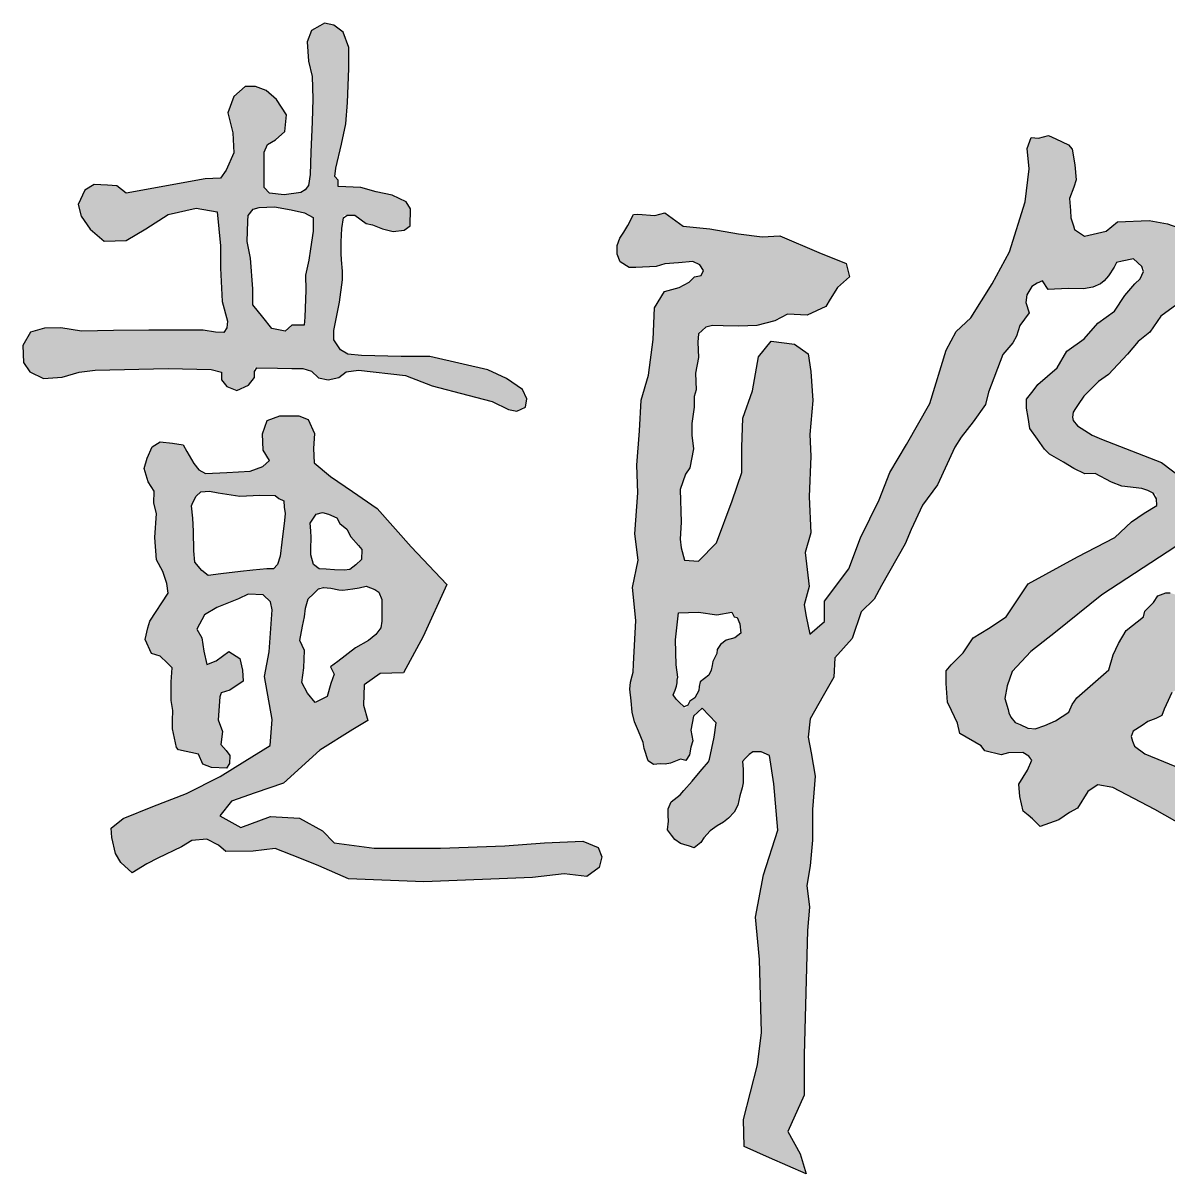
# Model space of a CAD drawing. Extents: x 4929870 to 5205508, y 4505833 to 4862647.
# Drawn here: x 5200345 to 5201614, y 4622150 to 4623425 of the extents above; entities that cross this region are included whole.
import ezdxf

# ---------------------------------------------------------------- set-up
doc = ezdxf.new("R2010")
doc.units = 0
doc.header["$LTSCALE"] = 1000
doc.header["$MEASUREMENT"] = 0
doc.layers.get('0').update_dxf_attribs({"color": 4, "linetype": 'CONTINUOUS'})

# ---------------------------------------------------------------- blocks, each defined once
blk = doc.blocks.new('21')
h = blk.add_hatch(color=256)
h.paths.add_polyline_path([(36275.5, 30093), (36389.1, 30089.9), (36474.7, 30090.8), (36542.6, 30068.2), (36600, 30017), (36676.9, 30001.9), (36759.9, 30018.5), (36818.7, 30065.2), (36915.7, 30076.6), (37286.3, 30034.2), (37499.1, 29953.2), (37780.9, 29880), (37972.7, 29829), (38102.4, 29767.3), (38168.4, 29753.6), (38235.2, 29783.9), (38248.2, 29851.4), (38212, 29923.7), (38086.5, 30010.8), (37939.7, 30080.9), (37744, 30125.5), (37479.1, 30186), (37252.3, 30186), (36939.6, 30193.5), (36831.1, 30204.2), (36773.7, 30238.2), (36720.5, 30316.8), (36720.5, 30391.2), (36765, 30615), (36787.9, 30792.5), (36789.7, 30860.8), (36780.7, 30950.7), (36777.5, 30999.3), (36779, 31093.5), (36784.1, 31198.2), (36800.6, 31303.7), (36886.1, 31303.7), (36976.9, 31237.1), (37025.1, 31227.8), (37106.6, 31196.3), (37190, 31174.1), (37277.1, 31185.2), (37323.4, 31218.5), (37325.9, 31352.3), (37293.3, 31408.5), (37180.7, 31461.9), (37056.2, 31488.5), (36934.6, 31521.1), (36753.8, 31530), (36753.8, 31580.3), (36727.2, 31608.6), (36737.5, 31675.3), (36779.9, 31864.8), (36816.2, 32026.8), (36827.9, 32195.6), (36840.3, 32464.5), (36840.3, 32629.6), (36793.5, 32750.1), (36720.4, 32807.3), (36647.3, 32823.5), (36608.7, 32801.2), (36545.1, 32764.4), (36509.3, 32675.4), (36521.4, 32521.3), (36549.9, 32399.6), (36555.1, 32223.3), (36550, 32042.1), (36539.8, 31802.4), (36532.2, 31625.8), (36515.9, 31516), (36460.5, 31483.4), (36328.8, 31465.3), (36212.7, 31477.9), (36169.8, 31523.3), (36169.8, 31697.2), (36169.8, 31803.1), (36195, 31861.8), (36259.5, 31898.9), (36332.6, 31965.8), (36345, 32096.5), (36267.7, 32219.4), (36184.4, 32290.7), (36101, 32320.4), (36019.7, 32320.4), (35930.5, 32241.2), (35882.9, 32112.4), (35922.5, 31953.8), (35928.5, 31797.3), (35869, 31658.6), (35823.3, 31597.1), (35702, 31590.2), (35077.4, 31478.2), (35003.4, 31536.7), (34930.2, 31542.1), (34824.5, 31544.8), (34751.2, 31501.5), (34699.7, 31387.7), (34721.4, 31295.6), (34794.6, 31192.7), (34903.1, 31097.9), (35079.3, 31103.3), (35233.9, 31195.4), (35410.1, 31309.2), (35632.4, 31357.9), (35797.8, 31330.9), (35824.8, 31060.9), (35824.8, 30883.3), (35836.3, 30620.2), (35886.4, 30433.9), (35851.7, 30374.7), (35784.3, 30379), (35686.3, 30393), (35466.5, 30393), (35256.2, 30393), (34977.5, 30390.7), (34723.6, 30386), (34562.1, 30411.4), (34432.5, 30409.2), (34321.5, 30378.9), (34262, 30272.9), (34267.1, 30138.1), (34316.3, 30063.1), (34425, 30011.4), (34570.9, 30020.7), (34705.7, 30060.1), (34832.9, 30077.8), (35409, 30089.6), (35750.7, 30083.1), (35832.8, 30061.1), (35832.8, 29999.8), (35874.6, 29948.3), (35953.9, 29915.3), (36046.5, 29959.3), (36092.7, 30018.7), (36092.7, 30096.5)])
h.paths.add_polyline_path([(36229.3, 30407.1), (36158.6, 30495.4), (36080.1, 30593.5), (36080.1, 30720.7), (36061.3, 30963.7), (36034.7, 31096.2), (36039.2, 31255.2), (36041.7, 31301.6), (36083.7, 31351.9), (36131.2, 31363.1), (36251.5, 31368.7), (36382.9, 31346.3), (36489.2, 31321.2), (36556.3, 31284.9), (36556.3, 31175.9), (36535.3, 31037), (36521.7, 30947), (36497.5, 30828.9), (36500.2, 30710.3), (36490.2, 30495.4), (36487.2, 30432.1), (36388.5, 30432.1), (36335.4, 30385)], flags=16)
h = blk.add_hatch(color=256)
h.paths.add_polyline_path([(42764.4, 26797.3), (42880.8, 26774.6), (43213.1, 26601.5), (43610.8, 26377.4), (43755.6, 26295.1), (43951.6, 26181.6), (44099.3, 26090.8), (44195.9, 26014.2), (44286.8, 25977.3), (44437.3, 25946.1), (44545.2, 25931.9), (44624.8, 25895), (44692.9, 25914.9), (44784.1, 25924.1), (44820.8, 25954.6), (44871.9, 25997.1), (44869, 26087.5), (44718.8, 26127.9), (44620.5, 26214.5), (44516.5, 26260.7), (44360.4, 26283.8), (44152.4, 26422.3), (44054.1, 26480.1), (43846.1, 26653.3), (43482, 26843.8), (43476.2, 26901.6), (43135.5, 27042.9), (43054.2, 27101.5), (43023.9, 27169.6), (43042.9, 27221.2), (43112.9, 27266.3), (43158.1, 27297.9), (43221.3, 27320.4), (43268.7, 27345.3), (43289.1, 27394.9), (43304.9, 27428.8), (43348.7, 27528.4), (43399.4, 27554.5), (43455.1, 27595.4), (43515.6, 27618.3), (43564.5, 27682.5), (43585, 27751.5), (43594, 27810.2), (43551.9, 27929.4), (43572, 27987.2), (43587.1, 28048.9), (43574.5, 28105.5), (43534.2, 28197.4), (43516.6, 28231.3), (43493.9, 28262.8), (43444.8, 28280.4), (43335.2, 28314.4), (43301.2, 28315.6), (43236.6, 28291.4), (43203.7, 28240.2), (43134.2, 28170.8), (43123.3, 28127), (42988, 28017.5), (42925.9, 27915.2), (42885.7, 27823.9), (42849.1, 27707), (42595.8, 27484.6), (42560.1, 27433.2), (42532.9, 27370.4), (42427.2, 27303.3), (42344.3, 27264.8), (42236.9, 27230.3), (42150, 27274.8), (42108.6, 27289), (42062, 27348), (42052.8, 27393.9), (42027, 27479.4), (42044.8, 27579.9), (42086.2, 27692.2), (42234.1, 27851.7), (42429.3, 28005.4), (42796.1, 28300.9), (43379.3, 28681.1), (43404.8, 28711.2), (43457.9, 28812.8), (43512.5, 28869.3), (43518, 28927), (43522.6, 28975.5), (43516.1, 29055.6), (43440.9, 29215.4), (43266.8, 29347), (42792.3, 29531.9), (42719.2, 29562.6), (42602.2, 29637.1), (42562.5, 29685.5), (42567, 29745.8), (42586.4, 29775), (42606.8, 29804.7), (42653.5, 29872.6), (42768.1, 29987.1), (42848.7, 30042.2), (42997.3, 30203.4), (43082.2, 30305.1), (43175.6, 30377.2), (43260.5, 30504.4), (43387.8, 30597.7), (43524.2, 30793.9), (43548.1, 30913.2), (43553.4, 31024.6), (43396.8, 31204.9), (43314.5, 31234), (43168.6, 31260.5), (42918.5, 31250.3), (42828.2, 31176.1), (42658.4, 31136.3), (42578.8, 31189.3), (42570.8, 31218.5), (42549.6, 31282.1), (42546.9, 31340.4), (42539, 31435.9), (42573.5, 31526), (42592, 31581.7), (42581.4, 31701), (42560.2, 31825.6), (42531, 31860.1), (42430.2, 31907.8), (42371.8, 31934.3), (42294.8, 31913.1), (42236.4, 31918.4), (42204.6, 31831.1), (42220, 31669.5), (42189.1, 31407.9), (42065.6, 31013.7), (41927, 30759.8), (41757.5, 30490.4), (41642, 30382.7), (41564.9, 30236.5), (41434, 29813.2), (41249.1, 29490), (41118.2, 29266.8), (41033.4, 29051.4), (40887.1, 28751.2), (40794.7, 28505), (40602.1, 28251), (40602.1, 28089.4), (40486.5, 27989.4), (40455.7, 28127.9), (40440.3, 28220.2), (40478.8, 28366.5), (40448, 28635.8), (40494.2, 28789.7), (40478.8, 29074.4), (40494.2, 29397.7), (40486.5, 29567), (40509.6, 29836.3), (40494.2, 30067.2), (40471.1, 30205.7), (40363.3, 30282.6), (40178.4, 30305.7), (40078.3, 30182.6), (40032.1, 29913.3), (39955, 29697.8), (39947.3, 29466.9), (39947.3, 29266.8), (39870.3, 29043.7), (39747.9, 28710.1), (39603.5, 28565.8), (39492.8, 28574.7), (39468.7, 28670.9), (39459.6, 28740.1), (39468.7, 28875.4), (39459.6, 29134.1), (39501.9, 29255.6), (39535.1, 29303.7), (39565.2, 29454.1), (39553.1, 29562.4), (39553.1, 29655.6), (39571.2, 29785), (39571.2, 29870.1), (39586.3, 29921.2), (39580.3, 30053.6), (39604.3, 30177.7), (39598.3, 30298), (39604.3, 30364.2), (39661.5, 30418.3), (39715.7, 30430.3), (39800, 30427.3), (39923.5, 30424.3), (40065, 30430.3), (40209.5, 30466.4), (40308.8, 30520.6), (40465.4, 30511.6), (40612.9, 30580.7), (40646, 30637.9), (40703.2, 30731.1), (40799.6, 30815.3), (40772.5, 30920.6), (40555.7, 31007.8), (40249.3, 31139.5), (40108.1, 31132.3), (39921.3, 31156.2), (39693.9, 31194.5), (39483.1, 31216), (39339.5, 31321.3), (39260.5, 31302.1), (39124, 31311.7), (39090.5, 31309.3), (39031, 31193.7), (38981.7, 31120.4), (38962.7, 31063.6), (38960.6, 30994.2), (38986, 30934.2), (39057.6, 30890), (39108.1, 30890), (39270.3, 30898.4), (39337.7, 30917.3), (39447.3, 30925.7), (39558.9, 30936.3), (39615.8, 30911), (39643.2, 30866.8), (39626.3, 30826.8), (39573.6, 30816.3), (39531.5, 30772.1), (39451.5, 30730), (39336.7, 30698.5), (39257.2, 30570.2), (39245, 30319.8), (39208.3, 30038.8), (39150.6, 29840.6), (39139.1, 29596.2), (39116.2, 29325.1), (39123.8, 29107.4), (39100.9, 28781.5), (39127.7, 28575.3), (39081.8, 28357.7), (39108.6, 28098), (39089.5, 27750.5), (39087.8, 27682.9), (39066.4, 27608), (39061.6, 27553.1), (39071.1, 27460), (39080.7, 27371.7), (39099.8, 27295.3), (39130.9, 27221.3), (39166.7, 27130.5), (39176.3, 27085.2), (39207.4, 26987.3), (39248, 26958.7), (39300.5, 26963.4), (39341.2, 26961), (39384.2, 26968.2), (39463, 26999.2), (39503.7, 26989.7), (39534.7, 27035.1), (39544.3, 27094.7), (39561, 27144.9), (39545.2, 27228.6), (39565.8, 27339.3), (39632.7, 27403.4), (39744.6, 27286.8), (39730, 27175.1), (39689.1, 26983.3), (39633.7, 26921.7), (39605.2, 26887.6), (39555.8, 26824.9), (39489.3, 26752.8), (39460.8, 26716.7), (39388.5, 26663.5), (39363.8, 26606.6), (39365.7, 26555.3), (39367.6, 26509.7), (39360, 26441.4), (39392.3, 26397.7), (39418.9, 26365.4), (39462.7, 26333.2), (39489.3, 26323.7), (39534.9, 26312.3), (39571, 26297.1), (39622.3, 26340.7), (39647, 26378.7), (39698.3, 26433.8), (39753.4, 26471.8), (39802.8, 26500.2), (39842.8, 26532.5), (39886.5, 26580), (39915, 26636.9), (39932.1, 26709.1), (39949.2, 26773.6), (39958.7, 26811.6), (39956.8, 26921.7), (39951.5, 26981.5), (40022.3, 27056.7), (40100.3, 27056.7), (40167.6, 27029.3), (40199.6, 26805.3), (40231.6, 26437.4), (40119.5, 26085.5), (40055.5, 25749.5), (40087.5, 25413.6), (40103.5, 24837.7), (40071.5, 24581.8), (39959.4, 24149.9), (39967, 23935), (40167.6, 23846), (40455.8, 23718), (40407.7, 23877.9), (40311.7, 24053.9), (40439.8, 24341.8), (40439.8, 24661.8), (40466.5, 25643.6), (40483.5, 25829.8), (40460.9, 25999), (40489.1, 26157), (40506.1, 26360), (40506.1, 26602.6), (40528.8, 26864.7), (40494.9, 27050.9), (40472.3, 27175), (40487, 27319.7), (40590.9, 27502.1), (40674.6, 27649.2), (40682.7, 27802.1), (40819.6, 27955), (40892.1, 28164.2), (40993.1, 28266.4), (41053.2, 28373.4), (41238.4, 28703.3), (41286.8, 28816), (41375.4, 29009.1), (41496.2, 29170), (41633.1, 29467.8), (41681.4, 29548.2), (41778.1, 29668.9), (41874.7, 29805.7), (41898.9, 29902.3), (42011.7, 30200), (42090.6, 30292.8), (42118.9, 30346.2), (42147.3, 30431.2), (42219.7, 30531.8), (42194.5, 30613.6), (42200.8, 30673.3), (42241.7, 30739.4), (42282.6, 30764.5), (42326.7, 30783.4), (42370.8, 30714.2), (42421.2, 30717.4), (42531.3, 30723.6), (42651, 30720.5), (42723.7, 30734.8), (42784, 30760.6), (42812.3, 30785.2), (42848, 30823.3), (42892.2, 30892.6), (42909.8, 30929.6), (42956.5, 30939), (43045.8, 30956.8), (43132.3, 30875.2), (43099.3, 30799.8), (43056.5, 30760.6), (42977.9, 30667.8), (42895.8, 30542.9), (42763.4, 30448.9), (42656.3, 30324.1), (42517, 30227.7), (42442, 30095.7), (42288.4, 29962.6), (42252.7, 29912.6), (42199.1, 29848.4), (42199.1, 29777.1), (42213.4, 29702.1), (42224.1, 29616.5), (42284.8, 29530.9), (42342, 29452.4), (42381.3, 29413.1), (42492, 29348.9), (42574.1, 29299), (42659.8, 29256.1), (42742, 29259.7), (42870.5, 29191.9), (42952.7, 29159.8), (43132.5, 29137.2), (43225.2, 29093.3), (43228.8, 29006.1), (43130.4, 28944.8), (43030.4, 28876.7), (42898.7, 28754.2), (42603.4, 28599.9), (42212.7, 28386.6), (42038.8, 28124.6), (41899.6, 28033.8), (41777.5, 27960), (41697.9, 27840.8), (41604.2, 27747.2), (41564.4, 27699), (41564.4, 27599.6), (41573.1, 27452), (41604.6, 27385.5), (41652.9, 27283.3), (41672.8, 27203.9), (41840.3, 27104.6), (41868.7, 27064.8), (41999.4, 27033.6), (42056.2, 27050.7), (42169.8, 27053.5), (42246.4, 27004), (42206.7, 26911.6), (42139.5, 26803), (42145.2, 26703.7), (42173.6, 26587.4), (42239.8, 26535.3), (42307.1, 26468.2), (42454.8, 26519.3), (42540, 26578.8), (42602.5, 26612.9), (42684.8, 26743.4), (42718.9, 26769)])
h.paths.add_polyline_path([(39939.4, 27997.5), (39892.8, 27959.9), (39822.8, 27942), (39779.8, 27906.2), (39752.9, 27866.8), (39749.3, 27834.5), (39718.8, 27771.8), (39708.2, 27711.8), (39686.5, 27664), (39652.4, 27637.2), (39618.4, 27612.1), (39611.2, 27574.5), (39607.6, 27544), (39575.2, 27484.2), (39537.5, 27459.1), (39505.1, 27400.8), (39451.5, 27451.9), (39428.2, 27473.4), (39403.1, 27507.5), (39419.2, 27545.1), (39430, 27577.3), (39435.3, 27602.4), (39435.3, 27625.7), (39441.6, 27649.4), (39427, 27745.8), (39421.8, 27943.4), (39447.8, 28156.6), (39604, 28161.8), (39749.7, 28141), (39869.4, 28161.8), (39887.4, 28124.7), (39910.7, 28119.3), (39932.2, 28071)], flags=16)
h = blk.add_hatch(color=256)
h.paths.add_polyline_path([(35817.6, 26550.7), (35910.1, 26668.6), (36098.4, 26732.8), (36323.7, 26809.6), (36608.6, 27070.8), (36871.8, 27233.7), (36988.3, 27305.7), (36955, 27427.7), (36960.6, 27588.4), (37088.2, 27677.1), (37271.3, 27682.7), (37426.7, 27970.9), (37615.4, 28381.2), (37332.4, 28680.5), (37064.2, 28982.3), (36869, 29116.7), (36693.3, 29235.8), (36565.3, 29344.2), (36561, 29456.8), (36567.5, 29576), (36517.6, 29686.5), (36443.9, 29716.8), (36294.3, 29716.8), (36194.5, 29677.8), (36157.6, 29573.8), (36162, 29443.8), (36211.8, 29363.7), (36159.8, 29316), (36060, 29279.2), (35873.5, 29268.3), (35706.5, 29259.7), (35652.3, 29287.8), (35613.3, 29337.7), (35559, 29433), (35528.7, 29487.2), (35444.1, 29500.2), (35346.5, 29511), (35283.6, 29469.8), (35244.6, 29381), (35220.7, 29298.7), (35251.1, 29194.7), (35298.8, 29121), (35296.2, 29026), (35316.9, 28943.3), (35305.7, 28753.1), (35316.9, 28576.2), (35368.6, 28483.2), (35399.7, 28390.2), (35410, 28312.6), (35265.1, 28090.3), (35249.1, 28038.2), (35228.9, 27945.6), (35278.5, 27836.6), (35348.1, 27814.5), (35401.8, 27760.9), (35441.5, 27721.5), (35434, 27612.5), (35432.9, 27520.9), (35434, 27465), (35446.2, 27384.2), (35444.1, 27305.4), (35444.1, 27240.7), (35476.5, 27093.2), (35492.7, 27073), (35650.4, 27038.7), (35684.8, 26959.9), (35753.6, 26933.6), (35872.9, 26929.6), (35895.1, 26965.9), (35897.6, 27027.7), (35868.4, 27069.3), (35826.8, 27115.1), (35839.3, 27219.1), (35806, 27310.6), (35821.4, 27522.5), (35897.4, 27545.8), (36004.1, 27616.1), (35998.9, 27704.5), (35978.1, 27795.5), (35889.6, 27852.7), (35790.7, 27777.3), (35715.2, 27748.7), (35691.8, 27855.3), (35676.1, 27959.3), (35637.1, 28029.5), (35697, 28141.3), (35795.9, 28198.5), (35967.7, 28268.7), (36043.1, 28305.1), (36162.9, 28299.9), (36220.1, 28245.3), (36233, 28181.3), (36210.4, 27849.2), (36172.6, 27653), (36233, 27313.3), (36217.3, 27106.8), (36016.5, 26982.9), (35821.6, 26861.9), (35555.9, 26729.2), (35290.1, 26625.9), (35053.9, 26531.5), (34959.4, 26454.8), (34965.3, 26381), (34994.8, 26254.2), (35036.2, 26183.4), (35124.8, 26100.8), (35241.4, 26172.8), (35329.1, 26215.9), (35515.1, 26307.4), (35597.8, 26357.5), (35715.9, 26366.4), (35807.5, 26319.2), (35866.5, 26269), (36082.1, 26272), (36255.9, 26294), (36451.7, 26215.7), (36601.9, 26155.7), (36836.3, 26053.7), (37431.5, 26030.1), (38290.6, 26064.6), (38541.5, 26091.7), (38722.8, 26070.6), (38819.5, 26143.1), (38840.7, 26227.6), (38811.8, 26302.2), (38688.8, 26351.4), (38387.5, 26339.1), (38073.8, 26314.5), (37563.3, 26296.1), (37038.3, 26295.2), (36723, 26337.4), (36630.8, 26433.5), (36450, 26533.3), (36219.4, 26544.9), (35984.8, 26460.4)])
h.paths.add_polyline_path([(36574.1, 27448.4), (36511.4, 27522.8), (36468.3, 27605), (36483.9, 27722.5), (36487.9, 27859.6), (36452.6, 27937.9), (36472.2, 28051.5), (36487.9, 28125.9), (36497.2, 28194.9), (36518.7, 28268.3), (36560.1, 28308.1), (36615.2, 28361.2), (36698, 28352.5), (36759.2, 28340.3), (36792.9, 28335.7), (36869.6, 28346.4), (36921.6, 28355.6), (36975.3, 28367.8), (37071.6, 28332.3), (37099.4, 28263.7), (37099.4, 28187.2), (37100.9, 28092.3), (37093.3, 28038.7), (37051.9, 27985.1), (36995.2, 27937.7), (36892.5, 27879.5), (36751.4, 27773.4), (36694.7, 27729), (36723.1, 27671.6), (36695.6, 27597.2), (36668.2, 27495.4)], flags=16)
h.paths.add_polyline_path([(35725.8, 28452.5), (35675.8, 28491.9), (35620.6, 28557.5), (35612.8, 28646.8), (35610.1, 28804.3), (35604.9, 28906.7), (35594.2, 29005.2), (35631.9, 29080.3), (35668.9, 29113.9), (35736.2, 29120.6), (35806.8, 29107.2), (35977.1, 29080), (36136.3, 29089.6), (36256.9, 29084.8), (36284.7, 29061.8), (36324.6, 29043.5), (36327.1, 28993), (36334.6, 28943.9), (36331.3, 28889.1), (36309.3, 28717.1), (36296.5, 28606.6), (36275.3, 28538.6), (36242.2, 28504.8), (36189.4, 28504.8), (36080.6, 28494.5), (35982, 28485.1), (35825.6, 28465.6)], flags=16)
h.paths.add_polyline_path([(36603.4, 28504.3), (36560.2, 28539.8), (36537.4, 28615.9), (36539.9, 28664), (36542.2, 28754.4), (36537.9, 28806), (36534.6, 28868), (36580.5, 28937.9), (36631.3, 28950.5), (36679.5, 28937.9), (36745.5, 28910), (36768.4, 28864.3), (36824.2, 28818.7), (36854.6, 28757.8), (36915.6, 28689.4), (36942, 28659.7), (36938.4, 28580.4), (36895.3, 28537.3), (36847, 28499.2), (36801.3, 28494.2), (36725.2, 28496.7), (36659.2, 28501.8)], flags=16)
for points in [[(35702, 31590.2), (35077.4, 31478.2), (35003.4, 31536.7), (34930.2, 31542.1), (34824.5, 31544.8), (34751.2, 31501.5), (34699.7, 31387.7), (34721.4, 31295.6), (34794.6, 31192.7), (34903.1, 31097.9), (35079.3, 31103.3), (35233.9, 31195.4), (35410.1, 31309.2), (35632.4, 31357.9), (35797.8, 31330.9), (35824.8, 31060.9), (35824.8, 30883.3), (35836.3, 30620.2), (35878.4, 30463.6), (35873.1, 30411.2), (35851.7, 30374.7), (35784.3, 30379), (35686.3, 30393), (35466.5, 30393), (35256.2, 30393), (34977.5, 30390.7), (34723.6, 30386), (34562.1, 30411.4), (34432.5, 30409.2), (34321.5, 30378.9), (34262, 30272.9), (34267.1, 30138.1), (34316.3, 30063.1), (34425, 30011.4), (34570.9, 30020.7), (34705.7, 30060.1), (34832.9, 30077.8), (35409, 30089.6), (35750.7, 30083.1), (35832.8, 30061.1), (35832.8, 29999.8), (35874.6, 29948.3), (35953.9, 29915.3), (36046.5, 29959.3), (36092.7, 30018.7), (36092.7, 30067.2), (36111.6, 30096.1), (36275.5, 30093), (36389.1, 30089.9), (36474.7, 30090.8), (36542.6, 30068.2), (36600, 30017), (36676.9, 30001.9), (36759.9, 30018.5), (36818.7, 30065.2), (36915.7, 30076.6), (37286.3, 30034.2), (37499.1, 29953.2), (37780.9, 29880), (37972.7, 29829), (38102.4, 29767.3), (38168.4, 29753.6), (38235.2, 29783.9), (38248.2, 29851.4), (38212, 29923.7), (38086.5, 30010.8), (37939.7, 30080.9), (37744, 30125.5), (37479.1, 30186), (37252.3, 30186), (36939.6, 30193.5), (36831.1, 30204.2), (36773.7, 30238.2), (36720.5, 30316.8), (36720.5, 30391.2), (36765, 30615), (36765, 30615), (36765, 30615), (36765, 30615), (36765, 30615), (36765, 30615), (36787.9, 30792.5), (36787.9, 30792.5), (36787.9, 30792.5), (36787.9, 30792.5), (36787.9, 30792.5), (36787.9, 30792.5), (36787.9, 30792.5), (36787.9, 30792.5), (36787.9, 30792.5), (36787.9, 30792.5), (36789.7, 30860.8), (36780.7, 30950.7), (36777.5, 30999.3), (36779, 31093.5), (36784.1, 31198.2), (36797.1, 31281.5), (36826.8, 31303.7), (36886.1, 31303.7), (36976.9, 31237.1), (37025.1, 31227.8), (37106.6, 31196.3), (37190, 31174.1), (37277.1, 31185.2), (37323.4, 31218.5), (37325.9, 31352.3), (37293.3, 31408.5), (37180.7, 31461.9), (37056.2, 31488.5), (36934.6, 31521.1), (36753.8, 31530), (36753.8, 31580.3), (36727.2, 31608.6), (36737.5, 31675.3), (36779.9, 31864.8), (36816.2, 32026.8), (36827.9, 32195.6), (36840.3, 32464.5), (36840.3, 32629.6), (36793.5, 32750.1), (36720.4, 32807.3), (36647.3, 32823.5), (36608.7, 32801.2), (36545.1, 32764.4), (36509.3, 32675.4), (36521.4, 32521.3), (36549.9, 32399.6), (36555.1, 32223.3), (36550, 32042.1), (36539.8, 31802.4), (36532.2, 31625.8), (36519.3, 31539.2), (36494.8, 31503.6), (36460.5, 31483.4), (36328.8, 31465.3), (36212.7, 31477.9), (36169.8, 31523.3), (36169.8, 31697.2), (36169.8, 31803.1), (36195, 31861.8), (36259.5, 31898.9), (36332.6, 31965.8), (36345, 32096.5), (36267.7, 32219.4), (36184.4, 32290.7), (36101, 32320.4), (36019.7, 32320.4), (35930.5, 32241.2), (35882.9, 32112.4), (35922.5, 31953.8), (35928.5, 31797.3), (35869, 31658.6), (35823.3, 31597.1), (35702, 31590.2)], [(39013.9, 31168.2), (39045, 31220.8), (39090.5, 31309.3), (39124, 31311.7), (39260.5, 31302.1), (39339.5, 31321.3), (39483.1, 31216), (39693.9, 31194.5), (39921.3, 31156.2), (40108.1, 31132.3), (40249.3, 31139.5), (40555.7, 31007.8), (40772.5, 30920.6), (40799.6, 30815.3), (40703.2, 30731.1), (40646, 30637.9), (40612.9, 30580.7), (40465.4, 30511.6), (40308.8, 30520.6), (40209.5, 30466.4), (40065, 30430.3), (39923.5, 30424.3), (39800, 30427.3), (39715.7, 30430.3), (39661.5, 30418.3), (39604.3, 30364.2), (39598.3, 30298), (39604.3, 30177.7), (39580.3, 30053.6), (39586.3, 29921.2), (39571.2, 29870.1), (39571.2, 29785), (39553.1, 29655.6), (39553.1, 29562.4), (39565.2, 29454.1), (39535.1, 29303.7), (39501.9, 29255.6), (39459.6, 29134.1), (39468.7, 28875.4), (39459.6, 28740.1), (39468.7, 28670.9), (39492.8, 28574.7), (39492.8, 28574.7), (39603.5, 28565.8), (39747.9, 28710.1), (39870.3, 29043.7), (39947.3, 29266.8), (39947.3, 29466.9), (39955, 29697.8), (40032.1, 29913.3), (40078.3, 30182.6), (40078.3, 30182.6), (40178.4, 30305.7), (40363.3, 30282.6), (40471.1, 30205.7), (40494.2, 30067.2), (40509.6, 29836.3), (40486.5, 29567), (40494.2, 29397.7), (40478.8, 29074.4), (40494.2, 28789.7), (40448, 28635.8), (40478.8, 28366.5), (40440.3, 28220.2), (40455.7, 28127.9), (40486.5, 27989.4), (40486.5, 27989.4), (40602.1, 28089.4), (40602.1, 28251), (40794.7, 28505), (40887.1, 28751.2), (41033.4, 29051.4), (41118.2, 29266.8), (41249.1, 29490), (41434, 29813.2), (41564.9, 30236.5), (41642, 30382.7), (41757.5, 30490.4), (41927, 30759.8), (42065.6, 31013.7), (42189.1, 31407.9), (42220, 31669.5), (42204.6, 31831.1), (42204.6, 31831.1), (42236.4, 31918.4), (42294.8, 31913.1), (42371.8, 31934.3), (42430.2, 31907.8), (42531, 31860.1), (42560.2, 31825.6), (42581.4, 31701), (42592, 31581.7), (42573.5, 31526), (42539, 31435.9), (42546.9, 31340.4), (42549.6, 31282.1), (42570.8, 31218.5), (42578.8, 31189.3), (42578.8, 31189.3), (42658.4, 31136.3), (42658.4, 31136.3), (42828.2, 31176.1), (42918.5, 31250.3), (43168.6, 31260.5), (43314.5, 31234), (43396.8, 31204.9)], [(43387.8, 30597.7), (43260.5, 30504.4), (43175.6, 30377.2), (43082.2, 30305.1), (42997.3, 30203.4), (42848.7, 30042.2), (42768.1, 29987.1), (42653.5, 29872.6), (42653.5, 29872.6), (42606.8, 29804.7), (42586.4, 29775), (42567, 29745.8), (42564.1, 29706.3), (42567, 29680), (42602.2, 29637.1), (42719.2, 29562.6), (42792.3, 29531.9), (43266.8, 29347), (43440.9, 29215.4)], [(43379.3, 28681.1), (42796.1, 28300.9), (42429.3, 28005.4), (42234.1, 27851.7), (42086.2, 27692.2), (42044.8, 27579.9), (42027, 27479.4), (42052.8, 27393.9), (42058.5, 27365.4), (42074.2, 27332.5), (42108.6, 27289), (42150, 27274.8), (42208.6, 27244.8), (42268.6, 27240.5), (42344.3, 27264.8), (42427.2, 27303.3), (42532.9, 27370.4), (42560.1, 27433.2), (42595.8, 27484.6), (42849.1, 27707), (42885.7, 27823.9), (42925.9, 27915.2), (42988, 28017.5), (43123.3, 28127), (43134.2, 28170.8), (43203.7, 28240.2), (43236.6, 28291.4), (43301.2, 28315.6), (43335.2, 28314.4)], [(43348.7, 27528.4), (43304.9, 27428.8), (43289.1, 27394.9), (43268.7, 27345.3), (43221.3, 27320.4), (43158.1, 27297.9), (43112.9, 27266.3), (43042.9, 27221.2), (43027, 27178.3), (43036.1, 27142.2), (43054.2, 27101.5), (43054.2, 27101.5), (43135.5, 27042.9), (43476.2, 26901.6)], [(43610.8, 26377.4), (43213.1, 26601.5), (42880.8, 26774.6), (42764.4, 26797.3), (42718.9, 26769), (42684.8, 26743.4), (42602.5, 26612.9), (42540, 26578.8), (42454.8, 26519.3), (42307.1, 26468.2), (42307.1, 26468.2), (42247.4, 26527.8), (42213.3, 26556.1), (42173.6, 26587.4), (42145.2, 26703.7), (42145.2, 26703.7), (42139.5, 26803), (42206.7, 26911.6), (42240.8, 26991.1), (42218.1, 27022.3), (42169.8, 27053.5), (42056.2, 27050.7), (41999.4, 27033.6), (41868.7, 27064.8), (41840.3, 27104.6), (41672.8, 27203.9), (41652.9, 27283.3), (41604.6, 27385.5), (41573.1, 27452), (41564.4, 27599.6), (41564.4, 27699), (41604.2, 27747.2), (41697.9, 27840.8), (41777.5, 27960), (41899.6, 28033.8), (42038.8, 28124.6), (42212.7, 28386.6), (42603.4, 28599.9), (42898.7, 28754.2), (43030.4, 28876.7), (43130.4, 28944.8), (43228.8, 29006.1), (43226.6, 29059.6), (43202, 29104.2), (43159.6, 29124.3), (43110.5, 29139.9), (42952.7, 29159.8), (42870.5, 29191.9), (42742, 29259.7), (42659.8, 29256.1), (42574.1, 29299), (42492, 29348.9), (42381.3, 29413.1), (42342, 29452.4), (42284.8, 29530.9), (42224.1, 29616.5), (42213.4, 29702.1), (42199.1, 29777.1), (42199.1, 29848.4), (42252.7, 29912.6), (42288.4, 29962.6), (42442, 30095.7), (42517, 30227.7), (42656.3, 30324.1), (42763.4, 30448.9), (42895.8, 30542.9), (42977.9, 30667.8), (43056.5, 30760.6), (43099.3, 30799.8), (43124.3, 30856.9), (43110.1, 30896.2), (43110.1, 30896.2), (43045.8, 30956.8), (43045.8, 30956.8), (42956.5, 30939), (42909.8, 30929.6), (42892.2, 30892.6), (42892.2, 30892.6), (42848, 30823.3), (42812.3, 30785.2), (42784, 30760.6), (42723.7, 30734.8), (42651, 30720.5), (42531.3, 30723.6), (42421.2, 30717.4), (42370.8, 30714.2), (42326.7, 30783.4), (42282.6, 30764.5), (42241.7, 30739.4), (42200.8, 30673.3), (42194.5, 30613.6), (42219.7, 30531.8), (42219.7, 30531.8), (42147.3, 30431.2), (42118.9, 30346.2), (42090.6, 30292.8), (42011.7, 30200), (41898.9, 29902.3), (41874.7, 29805.7), (41778.1, 29668.9), (41681.4, 29548.2), (41633.1, 29467.8), (41496.2, 29170), (41496.2, 29170), (41375.4, 29009.1), (41286.8, 28816), (41238.4, 28703.3), (41053.2, 28373.4), (40993.1, 28266.4), (40892.1, 28164.2), (40819.6, 27955), (40819.6, 27955), (40682.7, 27802.1), (40674.6, 27649.2), (40590.9, 27502.1), (40487, 27319.7), (40472.3, 27175), (40494.9, 27050.9), (40528.8, 26864.7), (40506.1, 26602.6), (40506.1, 26360), (40489.1, 26157), (40460.9, 25999), (40483.5, 25829.8), (40466.5, 25643.6), (40439.8, 24661.8), (40439.8, 24341.8), (40311.7, 24053.9), (40407.7, 23877.9), (40455.8, 23718), (40167.6, 23846), (39967, 23935), (39959.4, 24149.9), (40071.5, 24581.8), (40103.5, 24837.7), (40087.5, 25413.6), (40055.5, 25749.5), (40119.5, 26085.5), (40231.6, 26437.4), (40199.6, 26805.3), (40199.6, 26805.3), (40167.6, 27029.3), (40100.3, 27056.7), (40034.1, 27056.7), (40034.1, 27056.7), (40004.3, 27037.6), (39973.9, 27005.3), (39951.5, 26981.5), (39956.8, 26921.7), (39958.7, 26811.6), (39949.2, 26773.6), (39932.1, 26709.1), (39915, 26636.9), (39886.5, 26580), (39842.8, 26532.5), (39802.8, 26500.2), (39753.4, 26471.8), (39698.3, 26433.8), (39647, 26378.7), (39622.3, 26340.7), (39622.3, 26340.7), (39571, 26297.1), (39534.9, 26312.3), (39489.3, 26323.7), (39462.7, 26333.2), (39418.9, 26365.4), (39392.3, 26397.7), (39360, 26441.4), (39367.6, 26509.7), (39365.7, 26555.3), (39363.8, 26606.6), (39388.5, 26663.5), (39460.8, 26716.7), (39489.3, 26752.8), (39555.8, 26824.9), (39605.2, 26887.6), (39633.7, 26921.7), (39685, 26978.7), (39692.6, 26999.6), (39730, 27175.1), (39744.6, 27286.8), (39744.6, 27286.8), (39632.7, 27403.4), (39565.8, 27339.3), (39565.8, 27339.3), (39545.2, 27228.6), (39561, 27144.9), (39544.3, 27094.7), (39534.7, 27035.1), (39503.7, 26989.7), (39463, 26999.2), (39384.2, 26968.2), (39341.2, 26961), (39300.5, 26963.4), (39248, 26958.7), (39207.4, 26987.3), (39176.3, 27085.2), (39166.7, 27130.5), (39130.9, 27221.3), (39099.8, 27295.3), (39080.7, 27371.7), (39071.1, 27460), (39061.6, 27553.1), (39066.4, 27608), (39080.7, 27658.2), (39087.9, 27686.8), (39089.5, 27750.5), (39108.6, 28098), (39081.8, 28357.7), (39127.7, 28575.3), (39100.9, 28781.5), (39123.8, 29107.4), (39116.2, 29325.1), (39139.1, 29596.2), (39150.6, 29840.6), (39208.3, 30038.8), (39245, 30319.8), (39257.2, 30570.2), (39336.7, 30698.5), (39451.5, 30730), (39531.5, 30772.1), (39573.6, 30816.3), (39626.3, 30826.8), (39643.2, 30866.8), (39615.8, 30911), (39558.9, 30936.3), (39447.3, 30925.7), (39337.7, 30917.3), (39270.3, 30898.4), (39108.1, 30890), (39057.6, 30890), (38986, 30934.2), (38960.6, 30994.2), (38962.7, 31063.6), (38981.7, 31120.4), (39013.9, 31168.2)], [(36041.7, 31301.6), (36083.7, 31351.9), (36131.2, 31363.1), (36251.5, 31368.7), (36382.9, 31346.3), (36489.2, 31321.2), (36556.3, 31284.9), (36556.3, 31175.9), (36535.3, 31037), (36521.7, 30947), (36521.7, 30947), (36497.5, 30828.9), (36500.2, 30710.3), (36500.2, 30710.3), (36490.2, 30495.4), (36487.2, 30432.1), (36388.5, 30432.1), (36335.4, 30385), (36229.3, 30407.1), (36158.6, 30495.4), (36080.1, 30593.5), (36080.1, 30720.7), (36061.3, 30963.7), (36034.7, 31096.2), (36039.2, 31255.2), (36041.7, 31301.6)], [(37431.5, 26030.1), (36836.3, 26053.7), (36601.9, 26155.7), (36451.7, 26215.7), (36255.9, 26294), (36082.1, 26272), (35866.5, 26269), (35807.5, 26319.2), (35715.9, 26366.4), (35597.8, 26357.5), (35515.1, 26307.4), (35329.1, 26215.9), (35241.4, 26172.8), (35124.8, 26100.8), (35036.2, 26183.4), (34994.8, 26254.2), (34965.3, 26381), (34959.4, 26454.8), (35053.9, 26531.5), (35290.1, 26625.9), (35555.9, 26729.2), (35821.6, 26861.9), (36016.5, 26982.9), (36217.3, 27106.8), (36233, 27313.3), (36172.6, 27653), (36210.4, 27849.2), (36233, 28181.3), (36220.1, 28245.3), (36162.9, 28299.9), (36043.1, 28305.1), (35967.7, 28268.7), (35795.9, 28198.5), (35697, 28141.3), (35637.1, 28029.5), (35676.1, 27959.3), (35691.8, 27855.3), (35715.2, 27748.7), (35790.7, 27777.3), (35889.6, 27852.7), (35978.1, 27795.5), (35998.9, 27704.5), (36004.1, 27616.1), (35897.4, 27545.8), (35829.7, 27525), (35819.3, 27493.8), (35806, 27310.6), (35839.3, 27219.1), (35826.8, 27115.1), (35868.4, 27069.3), (35897.6, 27027.7), (35895.1, 26965.9), (35872.9, 26929.6), (35753.6, 26933.6), (35684.8, 26959.9), (35650.4, 27038.7), (35492.7, 27073), (35476.5, 27093.2), (35444.1, 27240.7), (35444.1, 27305.4), (35446.2, 27384.2), (35434, 27465), (35432.9, 27520.9), (35434, 27612.5), (35434, 27612.5), (35441.5, 27721.5), (35401.8, 27760.9), (35348.1, 27814.5), (35278.5, 27836.6), (35228.9, 27945.6), (35249.1, 28038.2), (35265.1, 28090.3), (35410, 28312.6), (35399.7, 28390.2), (35368.6, 28483.2), (35316.9, 28576.2), (35305.7, 28753.1), (35316.9, 28943.3), (35296.2, 29026), (35298.8, 29121)], [(35606.2, 29029), (35631.9, 29080.3), (35668.9, 29113.9), (35736.2, 29120.6), (35806.8, 29107.2), (35977.1, 29080), (36136.3, 29089.6), (36256.9, 29084.8), (36284.7, 29061.8), (36324.6, 29043.5), (36327.1, 28993), (36334.6, 28943.9), (36331.3, 28889.1), (36309.3, 28717.1), (36296.5, 28606.6), (36275.3, 28538.6), (36242.2, 28504.8), (36189.4, 28504.8), (36080.6, 28494.5), (35982, 28485.1), (35825.6, 28465.6), (35725.8, 28452.5), (35675.8, 28491.9), (35620.6, 28557.5), (35612.8, 28646.8), (35610.1, 28804.3), (35604.9, 28906.7), (35594.4, 29003.9), (35606.2, 29029)], [(36534.6, 28868), (36580.5, 28937.9), (36631.3, 28950.5), (36679.5, 28937.9), (36745.5, 28910), (36768.4, 28864.3), (36824.2, 28818.7), (36854.6, 28757.8), (36915.6, 28689.4), (36942, 28659.7), (36938.4, 28580.4), (36938.4, 28580.4), (36895.3, 28537.3), (36847, 28499.2), (36801.3, 28494.2), (36725.2, 28496.7), (36659.2, 28501.8), (36603.4, 28504.3), (36560.2, 28539.8), (36537.4, 28615.9), (36539.9, 28664), (36542.2, 28754.4), (36537.9, 28806), (36534.6, 28868)], [(36497.2, 28194.9), (36518.7, 28268.3), (36560.1, 28308.1), (36600, 28346.5), (36639.7, 28358.6), (36698, 28352.5), (36759.2, 28340.3), (36792.9, 28335.7), (36869.6, 28346.4), (36921.6, 28355.6), (36975.3, 28367.8), (37045.8, 28341.8), (37076.4, 28320.4), (37099.4, 28263.7), (37099.4, 28187.2), (37100.9, 28092.3), (37093.3, 28038.7), (37051.9, 27985.1), (36995.2, 27937.7), (36892.5, 27879.5), (36751.4, 27773.4), (36694.7, 27729), (36723.1, 27671.6), (36695.6, 27597.2), (36668.2, 27495.4), (36574.1, 27448.4), (36511.4, 27522.8), (36468.3, 27605), (36483.9, 27722.5), (36487.9, 27859.6), (36452.6, 27937.9), (36472.2, 28051.5), (36487.9, 28125.9), (36497.2, 28194.9)], [(39441.6, 27649.4), (39427, 27745.8), (39421.8, 27943.4), (39447.8, 28156.6), (39447.8, 28156.6), (39604, 28161.8), (39749.7, 28141), (39869.4, 28161.8), (39887.4, 28124.7), (39910.7, 28119.3), (39932.2, 28071), (39939.4, 27997.5), (39892.8, 27959.9), (39822.8, 27942), (39779.8, 27906.2), (39752.9, 27866.8), (39749.3, 27834.5), (39718.8, 27771.8), (39713.5, 27741.4), (39704.4, 27703.5), (39686.5, 27664), (39652.4, 27637.2), (39618.4, 27612.1), (39611.2, 27574.5), (39607.6, 27544), (39575.2, 27484.2), (39575.2, 27484.2), (39537.5, 27459.1), (39519.6, 27426.9), (39490.9, 27414.3), (39451.5, 27451.9), (39428.2, 27473.4), (39403.1, 27507.5), (39419.2, 27545.1), (39430, 27577.3), (39435.3, 27602.4), (39435.3, 27625.7), (39441.6, 27649.4)]]:
    blk.add_lwpolyline(points)
at = {"flags": 128}
blk.add_lwpolyline([(35298.8, 29121), (35251.1, 29194.7), (35220.7, 29298.7), (35244.6, 29381), (35283.6, 29469.8), (35346.5, 29511), (35444.1, 29500.2), (35528.7, 29487.2), (35559, 29433), (35613.3, 29337.7), (35652.3, 29287.8), (35706.5, 29259.7), (35873.5, 29268.3), (36060, 29279.2), (36159.8, 29316), (36211.8, 29363.7), (36162, 29443.8), (36157.6, 29573.8), (36194.5, 29677.8), (36294.3, 29716.8), (36443.9, 29716.8), (36517.6, 29686.5), (36567.5, 29576), (36561, 29456.8), (36565.3, 29344.2), (36693.3, 29235.8), (36869, 29116.7), (37064.2, 28982.3), (37332.4, 28680.5), (37615.4, 28381.2), (37426.7, 27970.9), (37271.3, 27682.7), (37088.2, 27677.1), (36960.6, 27588.4), (36955, 27427.7), (36988.3, 27305.7), (36871.8, 27233.7), (36608.6, 27070.8), (36323.7, 26809.6), (36098.4, 26732.8), (35910.1, 26668.6), (35817.6, 26550.7), (35984.8, 26460.4), (36219.4, 26544.9), (36450, 26533.3), (36630.8, 26433.5), (36723, 26337.4), (37038.3, 26295.2), (37563.3, 26296.1), (38073.8, 26314.5), (38387.5, 26339.1), (38688.8, 26351.4), (38811.8, 26302.2), (38840.7, 26227.6), (38819.5, 26143.1), (38722.8, 26070.6), (38541.5, 26091.7), (38290.6, 26064.6), (37431.5, 26030.1)], dxfattribs=at)

msp = doc.modelspace()

# ---------------------------------------------------------------- block references
at = {"xscale": 0.1399999998975545, "yscale": 0.1400000001303852, "zscale": 0.14}
msp.add_blockref('21', (5195548.2, 4618829.9, 0), dxfattribs=at)

doc.saveas('drawing.dxf')
